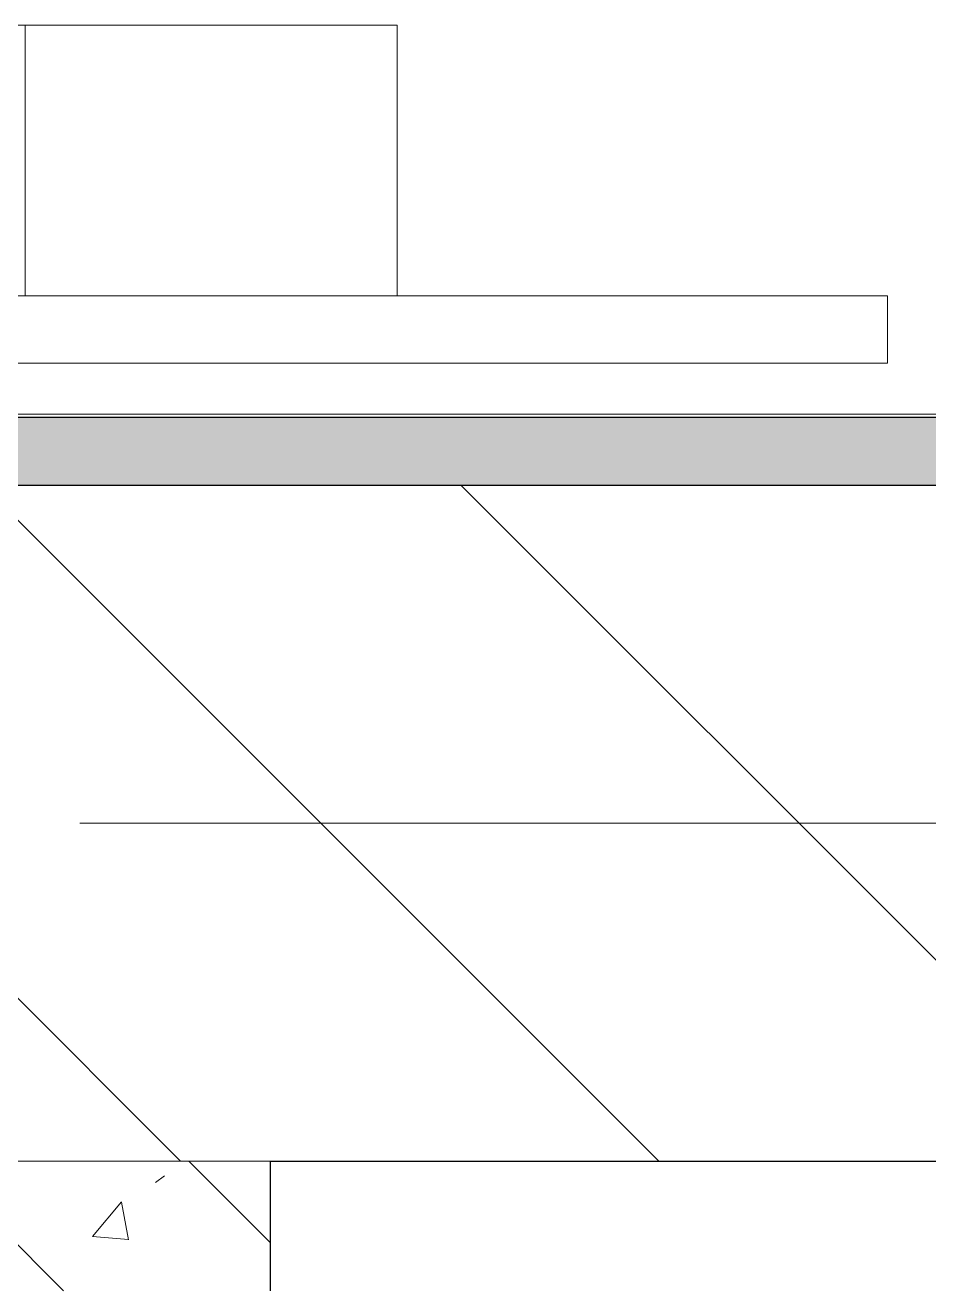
# Model space of a CAD drawing. Header units: millimetres. Extents: x 855 to 103073, y -1987 to 27400.
# Drawn here: x 34284.9 to 34552.1, y 7661.6 to 8036 of the extents above; entities that cross this region are included whole.
import ezdxf

# ---------------------------------------------------------------- set-up
doc = ezdxf.new("R2010")
doc.units = ezdxf.units.MM
doc.linetypes.add('Осевая', pattern=[3175, 635, -476.25, 1587.5, -476.25])
for name, color, linetype, lineweight in [('A-WALL', 7, 'Continuous', 9), ('I-WALL', 7, 'Continuous', 9), ('Оси-2', 7, 'Осевая', 9)]:
    doc.layers.add(name, color=color, linetype=linetype, lineweight=lineweight)
for name, color, linetype, lineweight, true_color in [('A-WALL-4', 7, 'Continuous', 25, 0x3c3c3c), ('A-WALL-FNSH-2', 7, 'Continuous', 13, 0x3c3c3c), ('I-FURN-13', 7, 'Continuous', 9, 0xf0f0f0)]:
    doc.layers.add(name, color=color, linetype=linetype, lineweight=lineweight, true_color=true_color)

# ---------------------------------------------------------------- blocks, each defined once
blk = doc.blocks.new('Бизиборд лего - бизиборд 1_21б-32328682-План разверток пом_ 1_02_ Этаж 1')
at = {"layer": 'I-FURN-13'}
for p, q in [((1245, 100), (935, 100)), ((935, 100), (1245, 100)), ((1245, 100), (1205, 100)), ((1205, 100), (1245, 100)), ((1355, 100), (1245, 100)), ((1245, 100), (1355, 100)), ((1245, 20), (1245, 100)), ((1245, 100), (1245, 20)), ((1355, 20), (1355, 100)), ((1355, 100), (1355, 20)), ((1500, 20), (1000, 20)), ((1230, 20), (1245, 20)), ((1245, 20), (1230, 20)), ((1230, 20), (1245, 20)), ((1245, 20), (1230, 20)), ((1230, 20), (1245, 20)), ((1245, 20), (1270, 20)), ((1270, 20), (1245, 20)), ((1245, 20), (1270, 20)), ((1270, 20), (1290, 20)), ((1290, 20), (1270, 20)), ((1270, 20), (1290, 20)), ((1290, 20), (1270, 20)), ((1270, 20), (1272.93, 20)), ((1282.59, 20), (1270, 20)), ((1270, 20), (1270.34, 20)), ((1270.34, 20), (1270, 20)), ((1270, 20), (1290, 20)), ((1290, 20), (1270, 20)), ((1270, 20), (1290, 20)), ((1290, 20), (1270, 20)), ((1270, 20), (1290, 20)), ((1290, 20), (1270, 20)), ((1270, 20), (1290, 20)), ((1290, 20), (1270, 20)), ((1270, 20), (1290, 20)), ((1290, 20), (1270, 20)), ((1270, 20), (1290, 20)), ((1290, 20), (1270, 20)), ((1270, 20), (1290, 20)), ((1270.34, 20), (1270, 20)), ((1270, 20), (1289.66, 20)), ((1290, 20), (1270, 20)), ((1270, 20), (1290, 20)), ((1290, 20), (1270, 20)), ((1270, 20), (1290, 20)), ((1290, 20), (1270, 20)), ((1270, 20), (1272.93, 20)), ((1288.66, 20), (1270, 20)), ((1270, 20), (1290, 20)), ((1290, 20), (1270, 20)), ((1270, 20), (1290, 20)), ((1272.93, 20), (1270, 20)), ((1270, 20), (1290, 20)), ((1290, 20), (1270, 20)), ((1270, 20), (1290, 20)), ((1285, 20), (1270, 20)), ((1270, 20), (1270.34, 20)), ((1290, 20), (1270, 20)), ((1270, 20), (1290, 20)), ((1290, 20), (1270, 20)), ((1270, 20), (1290, 20)), ((1290, 20), (1270, 20)), ((1270, 20), (1290, 20)), ((1290, 20), (1270, 20)), ((1270, 20), (1272.93, 20)), ((1270.34, 20), (1270, 20)), ((1270, 20), (1290, 20)), ((1290, 20), (1270, 20)), ((1270, 20), (1282.59, 20)), ((1271.34, 20), (1270, 20)), ((1270, 20), (1272.93, 20)), ((1271.34, 20), (1270, 20)), ((1270.34, 20), (1271.34, 20)), ((1275, 20), (1270.34, 20)), ((1290, 20), (1270.34, 20)), ((1270.34, 20), (1271.34, 20)), ((1271.34, 20), (1270.34, 20)), ((1271.34, 20), (1272.93, 20)), ((1272.93, 20), (1271.34, 20)), ((1271.34, 20), (1272.93, 20)), ((1271.34, 20), (1272.93, 20)), ((1271.34, 20), (1277.41, 20)), ((1280, 20), (1271.34, 20)), ((1277.41, 20), (1271.34, 20)), ((1277.41, 20), (1271.34, 20)), ((1272.93, 20), (1290, 20)), ((1272.93, 20), (1275, 20)), ((1272.93, 20), (1275, 20)), ((1290, 20), (1272.93, 20)), ((1272.93, 20), (1277.41, 20)), ((1272.93, 20), (1285, 20)), ((1273.43, 20), (1277.41, 20)), ((1277.41, 20), (1273.43, 20)), ((1273.43, 20), (1277.41, 20)), ((1275, 20), (1280, 20)), ((1277.41, 20), (1275, 20)), ((1275, 20), (1280, 20)), ((1280, 20), (1277.41, 20)), ((1277.41, 20), (1280, 20)), ((1277.41, 20), (1280, 20)), ((1282.59, 20), (1277.41, 20)), ((1290, 20), (1277.41, 20)), ((1278.46, 20), (1282.59, 20)), ((1282.59, 20), (1278.46, 20)), ((1278.46, 20), (1282.59, 20)), ((1280, 20), (1282.59, 20)), ((1282.59, 20), (1280, 20)), ((1280, 20), (1290, 20)), ((1280, 20), (1282.59, 20)), ((1280, 20), (1285, 20)), ((1282.59, 20), (1280, 20)), ((1285, 20), (1282.59, 20)), ((1282.59, 20), (1287.07, 20)), ((1285, 20), (1282.59, 20)), ((1282.59, 20), (1290, 20)), ((1287.07, 20), (1282.59, 20)), ((1282.59, 20), (1290, 20)), ((1287.07, 20), (1282.59, 20)), ((1283.49, 20), (1288.52, 20)), ((1288.52, 20), (1283.49, 20)), ((1283.49, 20), (1288.52, 20)), ((1290, 20), (1285, 20)), ((1287.07, 20), (1285, 20)), ((1290, 20), (1285, 20)), ((1285, 20), (1289.66, 20)), ((1285, 20), (1287.07, 20)), ((1287.07, 20), (1288.66, 20)), ((1288.66, 20), (1287.07, 20)), ((1288.66, 20), (1287.07, 20)), ((1290, 20), (1287.07, 20)), ((1287.07, 20), (1290, 20)), ((1288.66, 20), (1289.66, 20)), ((1289.66, 20), (1288.66, 20)), ((1290, 20), (1288.66, 20)), ((1289.66, 20), (1288.66, 20)), ((1289.66, 20), (1290, 20)), ((1290, 20), (1289.66, 20)), ((1289.66, 20), (1290, 20)), ((1289.66, 20), (1290, 20)), ((1290, 20), (1289.66, 20)), ((1290, 20), (1330, 20)), ((1330, 20), (1290, 20)), ((1290, 20), (1330, 20)), ((1330, 20), (1350, 20)), ((1350, 20), (1330, 20)), ((1330, 20), (1350, 20)), ((1350, 20), (1330, 20)), ((1330, 20), (1350, 20)), ((1335, 20), (1330, 20)), ((1330, 20), (1330.34, 20)), ((1330.34, 20), (1330, 20)), ((1330, 20), (1342.59, 20)), ((1350, 20), (1330, 20)), ((1330, 20), (1350, 20)), ((1350, 20), (1330, 20)), ((1330, 20), (1350, 20)), ((1350, 20), (1330, 20)), ((1330, 20), (1350, 20)), ((1350, 20), (1330, 20)), ((1330, 20), (1350, 20)), ((1345, 20), (1330, 20)), ((1330, 20), (1350, 20)), ((1350, 20), (1330, 20)), ((1330, 20), (1335, 20)), ((1331.34, 20), (1330, 20)), ((1330, 20), (1350, 20)), ((1350, 20), (1330, 20)), ((1330, 20), (1350, 20)), ((1350, 20), (1330, 20)), ((1330, 20), (1350, 20)), ((1350, 20), (1330, 20)), ((1330, 20), (1342.59, 20)), ((1330.34, 20), (1330, 20)), ((1330, 20), (1350, 20)), ((1350, 20), (1330, 20)), ((1330, 20), (1350, 20)), ((1350, 20), (1330, 20)), ((1330, 20), (1350, 20)), ((1332.93, 20), (1330, 20)), ((1330, 20), (1350, 20)), ((1342.59, 20), (1330, 20)), ((1330, 20), (1350, 20)), ((1331.34, 20), (1330, 20)), ((1330, 20), (1350, 20)), ((1350, 20), (1330, 20)), ((1330, 20), (1350, 20)), ((1350, 20), (1330, 20)), ((1330, 20), (1350, 20)), ((1350, 20), (1330, 20)), ((1330, 20), (1335, 20)), ((1350, 20), (1330, 20)), ((1330, 20), (1350, 20)), ((1350, 20), (1330, 20)), ((1330, 20), (1332.93, 20)), ((1342.59, 20), (1330, 20)), ((1330, 20), (1349.66, 20)), ((1332.93, 20), (1330, 20)), ((1330.34, 20), (1331.34, 20)), ((1331.34, 20), (1330.34, 20)), ((1331.34, 20), (1330.34, 20)), ((1331.34, 20), (1332.93, 20)), ((1332.93, 20), (1331.34, 20)), ((1331.34, 20), (1332.93, 20)), ((1331.34, 20), (1332.93, 20)), ((1332.93, 20), (1331.34, 20)), ((1345, 20), (1331.34, 20)), ((1332.93, 20), (1331.34, 20)), ((1342.59, 20), (1331.34, 20)), ((1332.93, 20), (1335, 20)), ((1335, 20), (1332.93, 20)), ((1335, 20), (1332.93, 20)), ((1350, 20), (1332.93, 20)), ((1332.93, 20), (1345, 20)), ((1337.41, 20), (1332.93, 20)), ((1333.78, 20), (1343.84, 20)), ((1343.84, 20), (1333.78, 20)), ((1333.78, 20), (1343.84, 20)), ((1342.59, 20), (1335, 20)), ((1335, 20), (1337.41, 20)), ((1337.41, 20), (1335, 20)), ((1335, 20), (1337.41, 20)), ((1337.41, 20), (1335, 20)), ((1335, 20), (1342.59, 20)), ((1337.41, 20), (1340, 20)), ((1340, 20), (1337.41, 20)), ((1337.41, 20), (1350, 20)), ((1340, 20), (1337.41, 20)), ((1349.66, 20), (1337.41, 20)), ((1340, 20), (1345, 20)), ((1342.59, 20), (1340, 20)), ((1348.66, 20), (1340, 20)), ((1350, 20), (1342.59, 20)), ((1345, 20), (1342.59, 20)), ((1342.59, 20), (1345, 20)), ((1342.59, 20), (1347.07, 20)), ((1350, 20), (1342.59, 20)), ((1350, 20), (1342.59, 20)), ((1342.59, 20), (1350, 20)), ((1345, 20), (1342.59, 20)), ((1345, 20), (1348.66, 20)), ((1348.66, 20), (1345, 20)), ((1345, 20), (1348.66, 20)), ((1345, 20), (1347.07, 20)), ((1347.07, 20), (1345, 20)), ((1345, 20), (1350, 20)), ((1350, 20), (1345, 20)), ((1350, 20), (1345, 20)), ((1345, 20), (1348.66, 20)), ((1347.07, 20), (1345, 20)), ((1347.07, 20), (1348.66, 20)), ((1348.66, 20), (1347.07, 20)), ((1347.07, 20), (1350, 20)), ((1348.66, 20), (1347.07, 20)), ((1348.66, 20), (1349.66, 20)), ((1349.66, 20), (1348.66, 20)), ((1350, 20), (1348.66, 20)), ((1348.66, 20), (1350, 20)), ((1349.66, 20), (1348.66, 20)), ((1349.66, 20), (1350, 20)), ((1350, 20), (1349.66, 20)), ((1350, 20), (1349.66, 20)), ((1349.66, 20), (1350, 20)), ((1350, 20), (1349.66, 20)), ((1350, 20), (1355, 20)), ((1355, 20), (1350, 20)), ((1350, 20), (1355, 20)), ((1355, 20), (1389.11, 20)), ((1390, 20), (1410, 20)), ((1410, 20), (1390, 20)), ((1390, 20), (1410, 20)), ((1410, 20), (1390, 20)), ((1390, 20), (1410, 20)), ((1397.41, 20), (1390, 20)), ((1390, 20), (1390.34, 20)), ((1410, 20), (1390, 20)), ((1390, 20), (1410, 20)), ((1400, 20), (1390, 20)), ((1390, 20), (1410, 20)), ((1410, 20), (1390, 20)), ((1390, 20), (1410, 20)), ((1410, 20), (1390, 20)), ((1390, 20), (1410, 20)), ((1410, 20), (1390, 20)), ((1390, 20), (1410, 20)), ((1409.66, 20), (1390, 20)), ((1390, 20), (1410, 20)), ((1410, 20), (1390, 20)), ((1390, 20), (1410, 20)), ((1410, 20), (1390, 20)), ((1390, 20), (1410, 20)), ((1408.66, 20), (1390, 20)), ((1390, 20), (1410, 20)), ((1410, 20), (1390, 20)), ((1390, 20), (1410, 20)), ((1410, 20), (1390, 20)), ((1390, 20), (1390.34, 20)), ((1405, 20), (1390, 20)), ((1390, 20), (1410, 20)), ((1410, 20), (1390, 20)), ((1390, 20), (1410, 20)), ((1410, 20), (1390, 20)), ((1390, 20), (1407.07, 20)), ((1402.59, 20), (1390, 20)), ((1390, 20), (1410, 20)), ((1410, 20), (1390, 20)), ((1390, 20), (1390.34, 20)), ((1400, 20), (1390, 20)), ((1390, 20), (1410, 20)), ((1410, 20), (1390, 20)), ((1390, 20), (1410, 20)), ((1410, 20), (1390, 20)), ((1390, 20), (1410, 20)), ((1410, 20), (1390, 20)), ((1390, 20), (1410, 20)), ((1391.34, 20), (1390, 20)), ((1390, 20), (1410, 20)), ((1410, 20), (1390, 20)), ((1390, 20), (1391.34, 20)), ((1390.34, 20), (1390, 20)), ((1390, 20), (1402.59, 20)), ((1391.34, 20), (1390, 20)), ((1390.34, 20), (1391.34, 20)), ((1390.34, 20), (1391.34, 20)), ((1390.34, 20), (1410, 20)), ((1400, 20), (1390.34, 20)), ((1391.34, 20), (1394.14, 20)), ((1391.34, 20), (1392.93, 20)), ((1391.34, 20), (1392.93, 20)), ((1395, 20), (1391.34, 20)), ((1391.34, 20), (1410, 20)), ((1395, 20), (1391.34, 20)), ((1392.93, 20), (1395, 20)), ((1392.93, 20), (1395, 20)), ((1395, 20), (1399.17, 20)), ((1395, 20), (1397.41, 20)), ((1395, 20), (1405, 20)), ((1402.59, 20), (1395, 20)), ((1405, 20), (1395, 20)), ((1410, 20), (1397.41, 20)), ((1397.41, 20), (1400, 20)), ((1400, 20), (1404.2, 20)), ((1400, 20), (1402.59, 20)), ((1410, 20), (1400, 20)), ((1408.66, 20), (1400, 20)), ((1407.07, 20), (1400, 20)), ((1402.59, 20), (1405, 20)), ((1407.07, 20), (1402.59, 20)), ((1410, 20), (1402.59, 20)), ((1402.59, 20), (1407.07, 20)), ((1405, 20), (1408.66, 20)), ((1405, 20), (1408.66, 20)), ((1405, 20), (1410, 20)), ((1410, 20), (1405, 20)), ((1408.66, 20), (1405, 20)), ((1407.07, 20), (1408.66, 20)), ((1408.66, 20), (1407.07, 20)), ((1408.66, 20), (1407.07, 20)), ((1407.07, 20), (1410, 20)), ((1408.66, 20), (1409.66, 20)), ((1410, 20), (1408.66, 20)), ((1408.66, 20), (1410, 20)), ((1410, 20), (1408.66, 20)), ((1410, 20), (1408.66, 20)), ((1410, 20), (1408.66, 20)), ((1410, 20), (1408.66, 20)), ((1409.66, 20), (1410, 20)), ((1410, 20), (1409.66, 20)), ((1410, 20), (1449.46, 20)), ((1450, 20), (1469.6, 20)), ((1469.6, 20), (1450, 20)), ((1450, 20), (1452.93, 20)), ((1450.34, 20), (1450, 20)), ((1450, 20), (1469.6, 20)), ((1460, 20), (1450, 20)), ((1450, 20), (1469.6, 20)), ((1469.6, 20), (1450, 20)), ((1450, 20), (1451.34, 20)), ((1467.07, 20), (1450, 20)), ((1450, 20), (1469.6, 20)), ((1469.6, 20), (1450, 20)), ((1450, 20), (1469.6, 20)), ((1469.6, 20), (1450, 20)), ((1450, 20), (1469.6, 20)), ((1468.66, 20), (1450, 20)), ((1450, 20), (1469.6, 20)), ((1469.6, 20), (1450, 20)), ((1450, 20), (1469.6, 20)), ((1469.6, 20), (1450, 20)), ((1450, 20), (1462.59, 20)), ((1469.6, 20), (1450, 20)), ((1450, 20), (1469.6, 20)), ((1469.6, 20), (1450, 20)), ((1450, 20), (1469.6, 20)), ((1469.6, 20), (1450, 20)), ((1450, 20), (1469.6, 20)), ((1469.6, 20), (1450, 20)), ((1450, 20), (1469.6, 20)), ((1469.6, 20), (1450, 20)), ((1450, 20), (1469.6, 20)), ((1469.6, 20), (1450, 20)), ((1450, 20), (1469.6, 20)), ((1469.6, 20), (1450, 20)), ((1450, 20), (1450.34, 20)), ((1469.6, 20), (1450, 20)), ((1450, 20), (1469.6, 20)), ((1469.6, 20), (1450, 20)), ((1450, 20), (1455, 20)), ((1450.34, 20), (1450, 20)), ((1450, 20), (1455, 20)), ((1465, 20), (1450, 20)), ((1450, 20), (1469.6, 20)), ((1469.6, 20), (1450, 20)), ((1450, 20), (1469.6, 20)), ((1469.6, 20), (1450, 20)), ((1450, 20), (1451.34, 20)), ((1450.34, 20), (1450, 20)), ((1450, 20), (1469.6, 20)), ((1469.6, 20), (1450, 20)), ((1450, 20), (1462.59, 20)), ((1452.93, 20), (1450, 20)), ((1450, 20), (1467.07, 20)), ((1450.34, 20), (1450, 20)), ((1465, 20), (1450.34, 20)), ((1450.34, 20), (1460, 20)), ((1457.41, 20), (1450.34, 20)), ((1469.6, 20), (1450.34, 20)), ((1452.93, 20), (1450.34, 20)), ((1451.34, 20), (1454.49, 20)), ((1451.34, 20), (1468.66, 20)), ((1451.34, 20), (1457.41, 20)), ((1452.93, 20), (1455, 20)), ((1457.41, 20), (1452.93, 20)), ((1455, 20), (1452.93, 20)), ((1455, 20), (1459.52, 20)), ((1455, 20), (1457.41, 20)), ((1455, 20), (1469.6, 20)), ((1455, 20), (1469.6, 20)), ((1465, 20), (1455, 20)), ((1457.41, 20), (1468.66, 20)), ((1462.59, 20), (1457.41, 20)), ((1457.41, 20), (1467.07, 20)), ((1462.59, 20), (1457.41, 20)), ((1460, 20), (1464.55, 20)), ((1469.6, 20), (1460, 20)), ((1460, 20), (1469.6, 20)), ((1462.59, 20), (1465, 20)), ((1469.6, 20), (1462.59, 20)), ((1462.59, 20), (1467.07, 20)), ((1468.66, 20), (1462.59, 20)), ((1465, 20), (1468.66, 20)), ((1467.07, 20), (1465, 20)), ((1465, 20), (1467.07, 20)), ((1469.6, 20), (1465, 20)), ((1467.07, 20), (1465, 20)), ((1469.6, 20), (1467.07, 20)), ((1469.6, 20), (1467.07, 20)), ((1467.07, 20), (1469.6, 20)), ((1467.07, 20), (1469.6, 20)), ((1467.07, 20), (1469.6, 20)), ((1467.07, 20), (1469.6, 20)), ((1468.66, 20), (1467.07, 20)), ((1468.66, 20), (1469.6, 20)), ((1468.66, 20), (1469.6, 20)), ((1469.6, 20), (1468.66, 20)), ((1469.6, 20), (1468.66, 20)), ((1469.66, 20), (1468.66, 20)), ((1469.6, 20), (1469.66, 20)), ((1469.66, 20), (1469.6, 20)), ((1469.6, 20), (1469.66, 20)), ((1469.66, 20), (1469.6, 20)), ((1469.6, 20), (1469.66, 20)), ((1469.66, 20), (1469.6, 20)), ((1469.6, 20), (1469.66, 20)), ((1469.66, 20), (1469.6, 20)), ((1469.6, 20), (1469.66, 20)), ((1469.66, 20), (1469.6, 20)), ((1469.6, 20), (1469.66, 20)), ((1469.66, 20), (1469.6, 20)), ((1469.6, 20), (1469.66, 20)), ((1469.66, 20), (1469.6, 20)), ((1469.6, 20), (1469.66, 20)), ((1469.66, 20), (1469.6, 20)), ((1469.6, 20), (1469.66, 20)), ((1469.66, 20), (1469.6, 20)), ((1469.6, 20), (1469.66, 20)), ((1469.66, 20), (1469.6, 20)), ((1469.6, 20), (1469.66, 20)), ((1469.66, 20), (1469.6, 20)), ((1469.6, 20), (1469.66, 20)), ((1469.66, 20), (1469.6, 20)), ((1469.6, 20), (1469.66, 20)), ((1469.66, 20), (1469.6, 20)), ((1469.6, 20), (1469.66, 20)), ((1469.66, 20), (1469.6, 20)), ((1469.6, 20), (1469.66, 20)), ((1469.66, 20), (1469.6, 20)), ((1469.6, 20), (1469.66, 20)), ((1469.66, 20), (1469.6, 20)), ((1469.6, 20), (1469.66, 20)), ((1469.66, 20), (1469.6, 20)), ((1469.6, 20), (1469.66, 20)), ((1469.66, 20), (1469.6, 20)), ((1469.6, 20), (1469.66, 20)), ((1469.66, 20), (1469.6, 20)), ((1469.6, 20), (1469.66, 20)), ((1469.66, 20), (1469.6, 20)), ((1469.6, 20), (1469.66, 20)), ((1469.66, 20), (1469.6, 20)), ((1469.6, 20), (1469.66, 20)), ((1469.66, 20), (1469.6, 20)), ((1469.6, 20), (1469.66, 20)), ((1469.66, 20), (1469.6, 20)), ((1469.6, 20), (1469.66, 20)), ((1469.66, 20), (1469.6, 20)), ((1469.6, 20), (1469.66, 20)), ((1469.66, 20), (1469.6, 20)), ((1469.6, 20), (1469.66, 20)), ((1469.66, 20), (1469.6, 20)), ((1469.6, 20), (1469.66, 20)), ((1469.66, 20), (1470, 20)), ((1470, 20), (1469.66, 20)), ((1469.66, 20), (1470, 20)), ((1470, 20), (1469.66, 20)), ((1469.66, 20), (1470, 20)), ((1470, 20), (1469.66, 20)), ((1469.66, 20), (1470, 20)), ((1470, 20), (1469.66, 20)), ((1469.66, 20), (1470, 20)), ((1470, 20), (1469.66, 20)), ((1469.66, 20), (1470, 20)), ((1470, 20), (1469.66, 20)), ((1469.66, 20), (1470, 20)), ((1470, 20), (1469.66, 20)), ((1469.66, 20), (1470, 20)), ((1470, 20), (1469.66, 20)), ((1469.66, 20), (1470, 20)), ((1470, 20), (1469.66, 20)), ((1469.66, 20), (1470, 20)), ((1470, 20), (1469.66, 20)), ((1469.66, 20), (1470, 20)), ((1470, 20), (1469.66, 20)), ((1469.66, 20), (1470, 20)), ((1470, 20), (1469.66, 20)), ((1469.66, 20), (1470, 20)), ((1470, 20), (1469.66, 20)), ((1469.66, 20), (1470, 20)), ((1470, 20), (1469.66, 20)), ((1469.66, 20), (1470, 20)), ((1470, 20), (1469.66, 20)), ((1469.66, 20), (1470, 20)), ((1470, 20), (1469.66, 20)), ((1469.66, 20), (1470, 20)), ((1470, 20), (1469.66, 20)), ((1469.66, 20), (1470, 20)), ((1470, 20), (1469.66, 20)), ((1469.66, 20), (1470, 20)), ((1470, 20), (1469.66, 20)), ((1469.66, 20), (1470, 20)), ((1470, 20), (1469.66, 20)), ((1469.66, 20), (1470, 20)), ((1470, 20), (1469.66, 20)), ((1469.66, 20), (1470, 20)), ((1470, 20), (1469.66, 20)), ((1469.66, 20), (1470, 20)), ((1470, 20), (1469.66, 20)), ((1469.66, 20), (1470, 20)), ((1470, 20), (1469.66, 20)), ((1469.66, 20), (1470, 20)), ((1470, 20), (1469.66, 20)), ((1469.66, 20), (1470, 20)), ((1470, 20), (1469.66, 20)), ((1469.66, 20), (1470, 20)), ((1470, 20), (1469.66, 20)), ((1470, 20), (1500, 20)), ((1500, 0), (1500, 20)), ((1500, 20), (1500, 0)), ((1000, 0), (1500, 0)), ((1270, 0), (1230, 0)), ((1230, 0), (1270, 0)), ((1270, 0), (1230, 0)), ((1290, 0), (1270, 0)), ((1270, 0), (1287.07, 0)), ((1290, 0), (1270, 0)), ((1270, 0), (1270.34, 0)), ((1290, 0), (1270, 0)), ((1270, 0), (1282.59, 0)), ((1290, 0), (1270, 0)), ((1270, 0), (1290, 0)), ((1290, 0), (1270, 0)), ((1270, 0), (1290, 0)), ((1289.66, 0), (1270, 0)), ((1270, 0), (1290, 0)), ((1290, 0), (1270, 0)), ((1270, 0), (1290, 0)), ((1290, 0), (1270, 0)), ((1270, 0), (1271.34, 0)), ((1290, 0), (1270, 0)), ((1270, 0), (1290, 0)), ((1290, 0), (1270, 0)), ((1270, 0), (1290, 0)), ((1290, 0), (1270, 0)), ((1270, 0), (1290, 0)), ((1290, 0), (1270, 0)), ((1270, 0), (1290, 0)), ((1290, 0), (1270, 0)), ((1270, 0), (1287.07, 0)), ((1290, 0), (1270, 0)), ((1270, 0), (1287.07, 0)), ((1290, 0), (1270, 0)), ((1270, 0), (1287.07, 0)), ((1290, 0), (1270, 0)), ((1270, 0), (1270.34, 0)), ((1290, 0), (1270, 0)), ((1270, 0), (1290, 0)), ((1287.07, 0), (1270, 0)), ((1270, 0), (1290, 0)), ((1290, 0), (1270, 0)), ((1270, 0), (1290, 0)), ((1290, 0), (1270, 0)), ((1270, 0), (1290, 0)), ((1290, 0), (1270, 0)), ((1270, 0), (1290, 0)), ((1290, 0), (1270, 0)), ((1270, 0), (1290, 0)), ((1290, 0), (1270, 0)), ((1270, 0), (1290, 0)), ((1290, 0), (1270, 0)), ((1270, 0), (1290, 0)), ((1272.93, 0), (1270, 0)), ((1270, 0), (1290, 0)), ((1282.59, 0), (1270, 0)), ((1270, 0), (1275, 0)), ((1280, 0), (1270, 0)), ((1270, 0), (1290, 0)), ((1270.34, 0), (1271.34, 0)), ((1270.34, 0), (1287.07, 0)), ((1272.93, 0), (1271.34, 0)), ((1271.34, 0), (1272.93, 0)), ((1272.93, 0), (1271.34, 0)), ((1271.34, 0), (1275, 0)), ((1271.34, 0), (1272.93, 0)), ((1272.93, 0), (1275, 0)), ((1290, 0), (1272.93, 0)), ((1277.41, 0), (1273.43, 0)), ((1273.43, 0), (1277.41, 0)), ((1277.41, 0), (1273.43, 0)), ((1275, 0), (1277.41, 0)), ((1275, 0), (1287.07, 0)), ((1275, 0), (1282.59, 0)), ((1277.41, 0), (1280, 0)), ((1282.59, 0), (1278.46, 0)), ((1278.46, 0), (1282.59, 0)), ((1282.59, 0), (1278.46, 0)), ((1280, 0), (1282.59, 0)), ((1290, 0), (1280, 0)), ((1282.59, 0), (1285, 0)), ((1282.59, 0), (1290, 0)), ((1288.66, 0), (1282.59, 0)), ((1282.59, 0), (1290, 0)), ((1288.52, 0), (1283.49, 0)), ((1283.49, 0), (1288.52, 0)), ((1288.52, 0), (1283.49, 0)), ((1285, 0), (1287.07, 0)), ((1287.07, 0), (1290, 0)), ((1287.07, 0), (1289.66, 0)), ((1287.07, 0), (1288.66, 0)), ((1287.07, 0), (1290, 0)), ((1287.07, 0), (1290, 0)), ((1287.07, 0), (1290, 0)), ((1287.07, 0), (1290, 0)), ((1288.66, 0), (1287.07, 0)), ((1288.66, 0), (1289.66, 0)), ((1289.66, 0), (1288.66, 0)), ((1290, 0), (1288.66, 0)), ((1289.66, 0), (1290, 0)), ((1290, 0), (1289.66, 0)), ((1289.66, 0), (1290, 0)), ((1290, 0), (1289.66, 0)), ((1330, 0), (1290, 0)), ((1290, 0), (1330, 0)), ((1330, 0), (1290, 0)), ((1347.07, 0), (1330, 0)), ((1330, 0), (1350, 0)), ((1330.34, 0), (1330, 0)), ((1330, 0), (1332.93, 0)), ((1342.59, 0), (1330, 0)), ((1330, 0), (1348.66, 0)), ((1350, 0), (1330, 0)), ((1330, 0), (1350, 0)), ((1350, 0), (1330, 0)), ((1330, 0), (1350, 0)), ((1349.66, 0), (1330, 0)), ((1330, 0), (1350, 0)), ((1350, 0), (1330, 0)), ((1330, 0), (1350, 0)), ((1348.66, 0), (1330, 0)), ((1330, 0), (1350, 0)), ((1350, 0), (1330, 0)), ((1330, 0), (1350, 0)), ((1350, 0), (1330, 0)), ((1330, 0), (1350, 0)), ((1350, 0), (1330, 0)), ((1330, 0), (1350, 0)), ((1349.66, 0), (1330, 0)), ((1330, 0), (1350, 0)), ((1350, 0), (1330, 0)), ((1330, 0), (1350, 0)), ((1350, 0), (1330, 0)), ((1330, 0), (1350, 0)), ((1347.07, 0), (1330, 0)), ((1330, 0), (1350, 0)), ((1342.59, 0), (1330, 0)), ((1330, 0), (1330.34, 0)), ((1350, 0), (1330, 0)), ((1330, 0), (1350, 0)), ((1350, 0), (1330, 0)), ((1330, 0), (1350, 0)), ((1331.34, 0), (1330, 0)), ((1330, 0), (1350, 0)), ((1350, 0), (1330, 0)), ((1330, 0), (1350, 0)), ((1350, 0), (1330, 0)), ((1330, 0), (1350, 0)), ((1331.34, 0), (1330, 0)), ((1330, 0), (1350, 0)), ((1350, 0), (1330, 0)), ((1330, 0), (1350, 0)), ((1350, 0), (1330, 0)), ((1330, 0), (1350, 0)), ((1345, 0), (1330, 0)), ((1330, 0), (1330.34, 0)), ((1330.34, 0), (1330, 0)), ((1330, 0), (1331.34, 0)), ((1350, 0), (1330, 0)), ((1330, 0), (1350, 0)), ((1331.34, 0), (1330.34, 0)), ((1330.34, 0), (1350, 0)), ((1330.34, 0), (1337.41, 0)), ((1350, 0), (1330.34, 0)), ((1332.93, 0), (1331.34, 0)), ((1331.34, 0), (1332.93, 0)), ((1332.93, 0), (1331.34, 0)), ((1332.93, 0), (1331.34, 0)), ((1332.93, 0), (1331.34, 0)), ((1350, 0), (1331.34, 0)), ((1331.34, 0), (1345, 0)), ((1335, 0), (1332.93, 0)), ((1332.93, 0), (1337.41, 0)), ((1350, 0), (1332.93, 0)), ((1343.84, 0), (1333.78, 0)), ((1333.78, 0), (1343.84, 0)), ((1343.84, 0), (1333.78, 0)), ((1337.41, 0), (1335, 0)), ((1340, 0), (1337.41, 0)), ((1337.41, 0), (1348.66, 0)), ((1337.41, 0), (1345, 0)), ((1342.59, 0), (1340, 0)), ((1345, 0), (1342.59, 0)), ((1350, 0), (1342.59, 0)), ((1350, 0), (1342.59, 0)), ((1348.66, 0), (1345, 0)), ((1345, 0), (1348.66, 0)), ((1348.66, 0), (1345, 0)), ((1347.07, 0), (1345, 0)), ((1350, 0), (1345, 0)), ((1345, 0), (1348.66, 0)), ((1345, 0), (1350, 0)), ((1348.66, 0), (1347.07, 0)), ((1348.66, 0), (1347.07, 0)), ((1349.66, 0), (1347.07, 0)), ((1349.66, 0), (1348.66, 0)), ((1349.66, 0), (1348.66, 0)), ((1348.66, 0), (1349.66, 0)), ((1348.66, 0), (1350, 0)), ((1350, 0), (1348.66, 0)), ((1348.66, 0), (1350, 0)), ((1350, 0), (1349.66, 0)), ((1350, 0), (1349.66, 0)), ((1349.66, 0), (1350, 0)), ((1350, 0), (1349.66, 0)), ((1350, 0), (1349.66, 0)), ((1350, 0), (1349.66, 0)), ((1389.11, 0), (1350, 0)), ((1350, 0), (1389.11, 0)), ((1389.11, 0), (1350, 0)), ((1410, 0), (1390, 0)), ((1390, 0), (1410, 0)), ((1397.41, 0), (1390, 0)), ((1390, 0), (1405, 0)), ((1410, 0), (1390, 0)), ((1390, 0), (1407.07, 0)), ((1410, 0), (1390, 0)), ((1390, 0), (1397.41, 0)), ((1410, 0), (1390, 0)), ((1390, 0), (1410, 0)), ((1408.66, 0), (1390, 0)), ((1390, 0), (1410, 0)), ((1390.34, 0), (1390, 0)), ((1390, 0), (1390.34, 0)), ((1410, 0), (1390, 0)), ((1390, 0), (1410, 0)), ((1410, 0), (1390, 0)), ((1390, 0), (1410, 0)), ((1410, 0), (1390, 0)), ((1390, 0), (1410, 0)), ((1410, 0), (1390, 0)), ((1390, 0), (1410, 0)), ((1409.66, 0), (1390, 0)), ((1390, 0), (1410, 0)), ((1391.34, 0), (1390, 0)), ((1390, 0), (1410, 0)), ((1410, 0), (1390, 0)), ((1390, 0), (1410, 0)), ((1410, 0), (1390, 0)), ((1390, 0), (1410, 0)), ((1410, 0), (1390, 0)), ((1390, 0), (1410, 0)), ((1410, 0), (1390, 0)), ((1390, 0), (1410, 0)), ((1410, 0), (1390, 0)), ((1390, 0), (1410, 0)), ((1408.66, 0), (1390, 0)), ((1390, 0), (1410, 0)), ((1410, 0), (1390, 0)), ((1390, 0), (1410, 0)), ((1410, 0), (1390, 0)), ((1390, 0), (1410, 0)), ((1410, 0), (1390, 0)), ((1390, 0), (1410, 0)), ((1410, 0), (1390, 0)), ((1390, 0), (1410, 0)), ((1410, 0), (1390, 0)), ((1390, 0), (1410, 0)), ((1395, 0), (1390, 0)), ((1390, 0), (1395, 0)), ((1392.93, 0), (1390, 0)), ((1390, 0), (1391.34, 0)), ((1410, 0), (1390, 0)), ((1390, 0), (1410, 0)), ((1410, 0), (1390.34, 0)), ((1390.34, 0), (1391.34, 0)), ((1394.14, 0), (1391.34, 0)), ((1391.34, 0), (1394.14, 0)), ((1394.14, 0), (1391.34, 0)), ((1391.34, 0), (1392.93, 0)), ((1405, 0), (1391.34, 0)), ((1391.34, 0), (1400, 0)), ((1392.93, 0), (1395, 0)), ((1397.41, 0), (1392.93, 0)), ((1399.17, 0), (1395, 0)), ((1395, 0), (1399.17, 0)), ((1399.17, 0), (1395, 0)), ((1395, 0), (1397.41, 0)), ((1407.07, 0), (1395, 0)), ((1395, 0), (1410, 0)), ((1409.66, 0), (1397.41, 0)), ((1397.41, 0), (1410, 0)), ((1397.41, 0), (1400, 0)), ((1410, 0), (1397.41, 0)), ((1404.2, 0), (1400, 0)), ((1400, 0), (1404.2, 0)), ((1404.2, 0), (1400, 0)), ((1400, 0), (1402.59, 0)), ((1400, 0), (1410, 0)), ((1402.59, 0), (1407.07, 0)), ((1408.66, 0), (1405, 0)), ((1405, 0), (1408.66, 0)), ((1408.66, 0), (1405, 0)), ((1405, 0), (1407.07, 0)), ((1410, 0), (1405, 0)), ((1407.07, 0), (1410, 0)), ((1407.07, 0), (1408.66, 0)), ((1407.07, 0), (1408.66, 0)), ((1409.66, 0), (1407.07, 0)), ((1408.66, 0), (1409.66, 0)), ((1409.66, 0), (1408.66, 0)), ((1408.66, 0), (1409.66, 0)), ((1410, 0), (1408.66, 0)), ((1410, 0), (1409.66, 0)), ((1409.66, 0), (1410, 0)), ((1410, 0), (1409.66, 0)), ((1409.66, 0), (1410, 0)), ((1410, 0), (1409.66, 0)), ((1410, 0), (1409.66, 0)), ((1449.46, 0), (1410, 0)), ((1410, 0), (1449.46, 0)), ((1449.46, 0), (1410, 0)), ((1465, 0), (1450, 0)), ((1450, 0), (1451.34, 0)), ((1455, 0), (1450, 0)), ((1450, 0), (1460, 0)), ((1469.6, 0), (1450, 0)), ((1450, 0), (1450.34, 0)), ((1469.6, 0), (1450, 0)), ((1450, 0), (1469.6, 0)), ((1469.6, 0), (1450, 0)), ((1450, 0), (1469.6, 0)), ((1450.34, 0), (1450, 0)), ((1450, 0), (1469.6, 0)), ((1469.6, 0), (1450, 0)), ((1450, 0), (1469.6, 0)), ((1450.34, 0), (1450, 0)), ((1450, 0), (1469.6, 0)), ((1469.6, 0), (1450, 0)), ((1450, 0), (1469.6, 0)), ((1469.6, 0), (1450, 0)), ((1450, 0), (1469.6, 0)), ((1469.6, 0), (1450, 0)), ((1450, 0), (1469.6, 0)), ((1469.6, 0), (1450, 0)), ((1450, 0), (1469.6, 0)), ((1469.6, 0), (1450, 0)), ((1450, 0), (1469.6, 0)), ((1469.6, 0), (1450, 0)), ((1450, 0), (1469.6, 0)), ((1469.6, 0), (1450, 0)), ((1450, 0), (1469.6, 0)), ((1469.6, 0), (1450, 0)), ((1450, 0), (1469.6, 0)), ((1469.6, 0), (1450, 0)), ((1450, 0), (1469.6, 0)), ((1469.6, 0), (1450, 0)), ((1450, 0), (1469.6, 0)), ((1460, 0), (1450, 0)), ((1450, 0), (1469.6, 0)), ((1469.6, 0), (1450, 0)), ((1450, 0), (1457.41, 0)), ((1469.6, 0), (1450, 0)), ((1450, 0), (1469.6, 0)), ((1469.6, 0), (1450, 0)), ((1450, 0), (1469.6, 0)), ((1469.6, 0), (1450, 0)), ((1450, 0), (1469.6, 0)), ((1469.6, 0), (1450, 0)), ((1450, 0), (1469.6, 0)), ((1469.6, 0), (1450, 0)), ((1450, 0), (1469.6, 0)), ((1451.34, 0), (1450, 0)), ((1450, 0), (1450.34, 0)), ((1469.6, 0), (1450, 0)), ((1450, 0), (1470, 0)), ((1450.34, 0), (1468.66, 0)), ((1451.34, 0), (1450.34, 0)), ((1452.93, 0), (1450.34, 0)), ((1450.34, 0), (1457.41, 0)), ((1454.49, 0), (1451.34, 0)), ((1451.34, 0), (1454.49, 0)), ((1454.49, 0), (1451.34, 0)), ((1451.34, 0), (1457.41, 0)), ((1469.6, 0), (1451.34, 0)), ((1469.6, 0), (1451.34, 0)), ((1455, 0), (1452.93, 0)), ((1459.52, 0), (1455, 0)), ((1455, 0), (1459.52, 0)), ((1459.52, 0), (1455, 0)), ((1469.6, 0), (1455, 0)), ((1457.41, 0), (1455, 0)), ((1457.41, 0), (1469.6, 0)), ((1460, 0), (1457.41, 0)), ((1457.41, 0), (1469.6, 0)), ((1457.41, 0), (1467.07, 0)), ((1464.55, 0), (1460, 0)), ((1460, 0), (1464.55, 0)), ((1464.55, 0), (1460, 0)), ((1460, 0), (1462.59, 0)), ((1462.59, 0), (1460, 0)), ((1469.6, 0), (1460, 0)), ((1462.59, 0), (1469.6, 0)), ((1465, 0), (1462.59, 0)), ((1468.66, 0), (1465, 0)), ((1465, 0), (1468.66, 0)), ((1468.66, 0), (1465, 0)), ((1468.66, 0), (1465, 0)), ((1469.6, 0), (1465, 0)), ((1467.07, 0), (1469.6, 0)), ((1469.6, 0), (1468.66, 0)), ((1468.66, 0), (1469.6, 0)), ((1469.66, 0), (1469.6, 0)), ((1469.6, 0), (1469.66, 0)), ((1469.66, 0), (1469.6, 0)), ((1469.6, 0), (1469.66, 0)), ((1469.66, 0), (1469.6, 0)), ((1469.6, 0), (1469.66, 0)), ((1469.66, 0), (1469.6, 0)), ((1469.6, 0), (1469.66, 0)), ((1469.66, 0), (1469.6, 0)), ((1469.6, 0), (1469.66, 0)), ((1469.66, 0), (1469.6, 0)), ((1469.6, 0), (1469.66, 0)), ((1469.66, 0), (1469.6, 0)), ((1469.6, 0), (1469.66, 0)), ((1469.66, 0), (1469.6, 0)), ((1469.6, 0), (1469.66, 0)), ((1469.66, 0), (1469.6, 0)), ((1469.6, 0), (1469.66, 0)), ((1469.66, 0), (1469.6, 0)), ((1469.6, 0), (1469.66, 0)), ((1469.66, 0), (1469.6, 0)), ((1469.6, 0), (1469.66, 0)), ((1469.66, 0), (1469.6, 0)), ((1469.6, 0), (1469.66, 0)), ((1469.66, 0), (1469.6, 0)), ((1469.6, 0), (1469.66, 0)), ((1469.66, 0), (1469.6, 0)), ((1469.6, 0), (1469.66, 0)), ((1469.66, 0), (1469.6, 0)), ((1469.6, 0), (1469.66, 0)), ((1469.66, 0), (1469.6, 0)), ((1469.6, 0), (1469.66, 0)), ((1469.66, 0), (1469.6, 0)), ((1469.6, 0), (1469.66, 0)), ((1469.66, 0), (1469.6, 0)), ((1469.6, 0), (1469.66, 0)), ((1469.66, 0), (1469.6, 0)), ((1469.6, 0), (1469.66, 0)), ((1469.66, 0), (1469.6, 0)), ((1469.6, 0), (1469.66, 0)), ((1469.66, 0), (1469.6, 0)), ((1469.6, 0), (1469.66, 0)), ((1469.66, 0), (1469.6, 0)), ((1469.6, 0), (1469.66, 0)), ((1469.66, 0), (1469.6, 0)), ((1469.6, 0), (1469.66, 0)), ((1469.66, 0), (1469.6, 0)), ((1469.6, 0), (1469.66, 0)), ((1469.66, 0), (1469.6, 0)), ((1469.6, 0), (1469.66, 0)), ((1469.66, 0), (1469.6, 0)), ((1469.6, 0), (1469.66, 0)), ((1469.66, 0), (1469.6, 0)), ((1470, 0), (1469.66, 0)), ((1469.66, 0), (1470, 0)), ((1470, 0), (1469.66, 0)), ((1469.66, 0), (1470, 0)), ((1470, 0), (1469.66, 0)), ((1469.66, 0), (1470, 0)), ((1470, 0), (1469.66, 0)), ((1469.66, 0), (1470, 0)), ((1470, 0), (1469.66, 0)), ((1469.66, 0), (1470, 0)), ((1470, 0), (1469.66, 0)), ((1469.66, 0), (1470, 0)), ((1470, 0), (1469.66, 0)), ((1469.66, 0), (1470, 0)), ((1470, 0), (1469.66, 0)), ((1469.66, 0), (1470, 0)), ((1470, 0), (1469.66, 0)), ((1469.66, 0), (1470, 0)), ((1470, 0), (1469.66, 0)), ((1469.66, 0), (1470, 0)), ((1470, 0), (1469.66, 0)), ((1469.66, 0), (1470, 0)), ((1470, 0), (1469.66, 0)), ((1469.66, 0), (1470, 0)), ((1470, 0), (1469.66, 0)), ((1469.66, 0), (1470, 0)), ((1470, 0), (1469.66, 0)), ((1469.66, 0), (1470, 0)), ((1470, 0), (1469.66, 0)), ((1469.66, 0), (1470, 0)), ((1470, 0), (1469.66, 0)), ((1469.66, 0), (1470, 0)), ((1470, 0), (1469.66, 0)), ((1469.66, 0), (1470, 0)), ((1470, 0), (1469.66, 0)), ((1469.66, 0), (1470, 0)), ((1470, 0), (1469.66, 0)), ((1469.66, 0), (1470, 0)), ((1470, 0), (1469.66, 0)), ((1469.66, 0), (1470, 0)), ((1470, 0), (1469.66, 0)), ((1469.66, 0), (1470, 0)), ((1470, 0), (1469.66, 0)), ((1469.66, 0), (1470, 0)), ((1470, 0), (1469.66, 0)), ((1469.66, 0), (1470, 0)), ((1470, 0), (1469.66, 0)), ((1469.66, 0), (1470, 0)), ((1470, 0), (1469.66, 0)), ((1469.66, 0), (1470, 0)), ((1470, 0), (1469.66, 0)), ((1469.66, 0), (1470, 0)), ((1470, 0), (1469.66, 0)), ((1500, 0), (1470, 0)), ((1470, 0), (1500, 0)), ((1500, 0), (1470, 0))]:
    blk.add_line(p, q, dxfattribs=at)

msp = doc.modelspace()

# ---------------------------------------------------------------- hatches: boundary and pattern name
at = {"layer": 'I-WALL'}
h = msp.add_hatch(dxfattribs=at)
h.set_pattern_fill('FP_44', color=256, style=0, pattern_type=2)
h.set_pattern_definition([(0, (22797.38, 0), (121.92, 30.48), [10.058, -81.382, 10.058, -81.382, -487.68]), (0, (22797.38, 0), (121.92, 30.48), [-182.88, 10.058, -172.822, 10.058, -81.382, -213.36]), (0, (22797.38, 0), (121.92, 30.48), [-457.2, 10.058, -50.902, 10.058, -142.342]), (120, (22843.1, 15.24), (-87.356454, 90.34582), [10.058, -81.382, 10.058, -81.382, -487.68]), (120, (22843.1, 15.24), (-87.356454, 90.34582), [-182.88, 10.058, -172.822, 10.058, -81.382, -213.36]), (120, (22843.1, 15.24), (-87.356454, 90.34582), [-457.2, 10.058, -50.902, 10.058, -142.342]), (240, (22858.34, 76.2), (-34.563546, -120.82582), [10.058, -81.382, 10.058, -81.382, -487.68]), (240, (22858.34, 76.2), (-34.563546, -120.82582), [-182.88, 10.058, -172.822, 10.058, -81.382, -213.36]), (240, (22858.34, 76.2), (-34.563546, -120.82582), [-457.2, 10.058, -50.902, 10.058, -142.342])])
h.paths.add_polyline_path([(35334.31, 7900), (35557.38, 7900), (35557.38, 7920), (30457.38, 7920), (30457.38, 7900), (34690.53, 7900)])
h = msp.add_hatch(dxfattribs=at)
h.set_pattern_fill('FP_24', color=256, style=0, pattern_type=2)
h.set_pattern_definition([(135, (22797.38, 0), (-70.7107, -70.7107), [])])
h.paths.add_polyline_path([(32115.38, 7700), (35057.38, 7700), (35057.38, 7900), (31057.38, 7900), (31057.38, 7700), (31954.43, 7700)])
h = msp.add_hatch(dxfattribs=at)
h.set_pattern_fill('FP_25', color=256, style=0, pattern_type=2)
h.set_pattern_definition([(135, (22797.38, 0), (-75.43415, -75.43415), [106.68, -17.78, 3.556, -17.78]), (135, (22797.38, 75.39), (-75.43415, -75.43415), []), (50, (22797.38, 0), (127.5292, -11.1576), [13.335, -146.685]), (355, (22797.38, 0), (-24.6697, 133.74), [10.668, -117.348]), (100.451, (22808, -0.93), (102.8597, 122.5818), [11.333, -124.663]), (46.184, (22797.38, 35.56), (189.7552, -29.4304), [20.002, -220.027]), (96.636, (22813.2, 33.1), (166.1822, 173.1996), [17, -186.995]), (351.184, (22797.38, 35.56), (166.184, 173.1976), [16.002, -176.022]), (21, (22815.16, 26.67), (106.1303, -71.586), [13.335, -146.685]), (326, (22815.16, 26.67), (43.2619, 128.9318), [10.668, -117.348]), (71.451, (22824, 20.7), (149.392, 57.345), [11.333, -124.663]), (37.5, (22797.38, 0), (2.16223, 59.18836), [3.353, -112.573, 3.353, -115.773, -117.793]), (37.5, (22797.38, 0), (2.16223, 59.18836), [-235.052, 3.353, -114.44]), (7.5, (22797.38, 0), (46.77386, 70.12615), [3.353, -64.567, 3.353, -109.906, -44.894]), (7.5, (22797.38, 0), (46.77386, 70.12615), [-181.178, 3.353, -41.542]), (327.5, (22757.73, 0), (94.91367, -4.0101), [3.353, -41.097, 3.353, -135.331, -184.023]), (327.5, (22757.73, 0), (94.91367, -4.0101), [-183.134, 3.353, -180.67]), (317.5, (22739.95, 0), (103.69057, 17.7988), [3.353, -54.432, 3.353, -88.748, -130.683]), (317.5, (22739.95, 0), (103.69057, 17.7988), [-149.885, 3.353, -127.33])])
h.paths.add_polyline_path([(34357.38, 7661.65), (34357.38, 7700), (34277.38, 7700), (34277.38, 7661.65)])

# ---------------------------------------------------------------- linework, layer by layer
at = {"layer": 'A-WALL'}
msp.add_line((34357.38, 7700), (34277.38, 7700), dxfattribs=at)
at = {"layer": 'A-WALL-4'}
for p, q in [((35557.38, 7920), (30457.38, 7920)), ((30457.38, 7900), (35622.38, 7900)), ((34357.38, 7700), (35057.38, 7700)), ((34357.38, 7661.65), (34357.38, 7700))]:
    msp.add_line(p, q, dxfattribs=at)
at = {"layer": 'A-WALL-FNSH-2'}
msp.add_line((30457.38, 7921), (35622.38, 7921), dxfattribs=at)
at = {"layer": 'Оси-2'}
msp.add_line((23664.71, 7800), (40527.38, 7800), dxfattribs=at)

# ---------------------------------------------------------------- block references
at = {"layer": 'I-FURN-13'}
msp.add_blockref('Бизиборд лего - бизиборд 1_21б-32328682-План разверток пом_ 1_02_ Этаж 1', (33039.88, 7936), dxfattribs=at)

doc.saveas('drawing.dxf')
